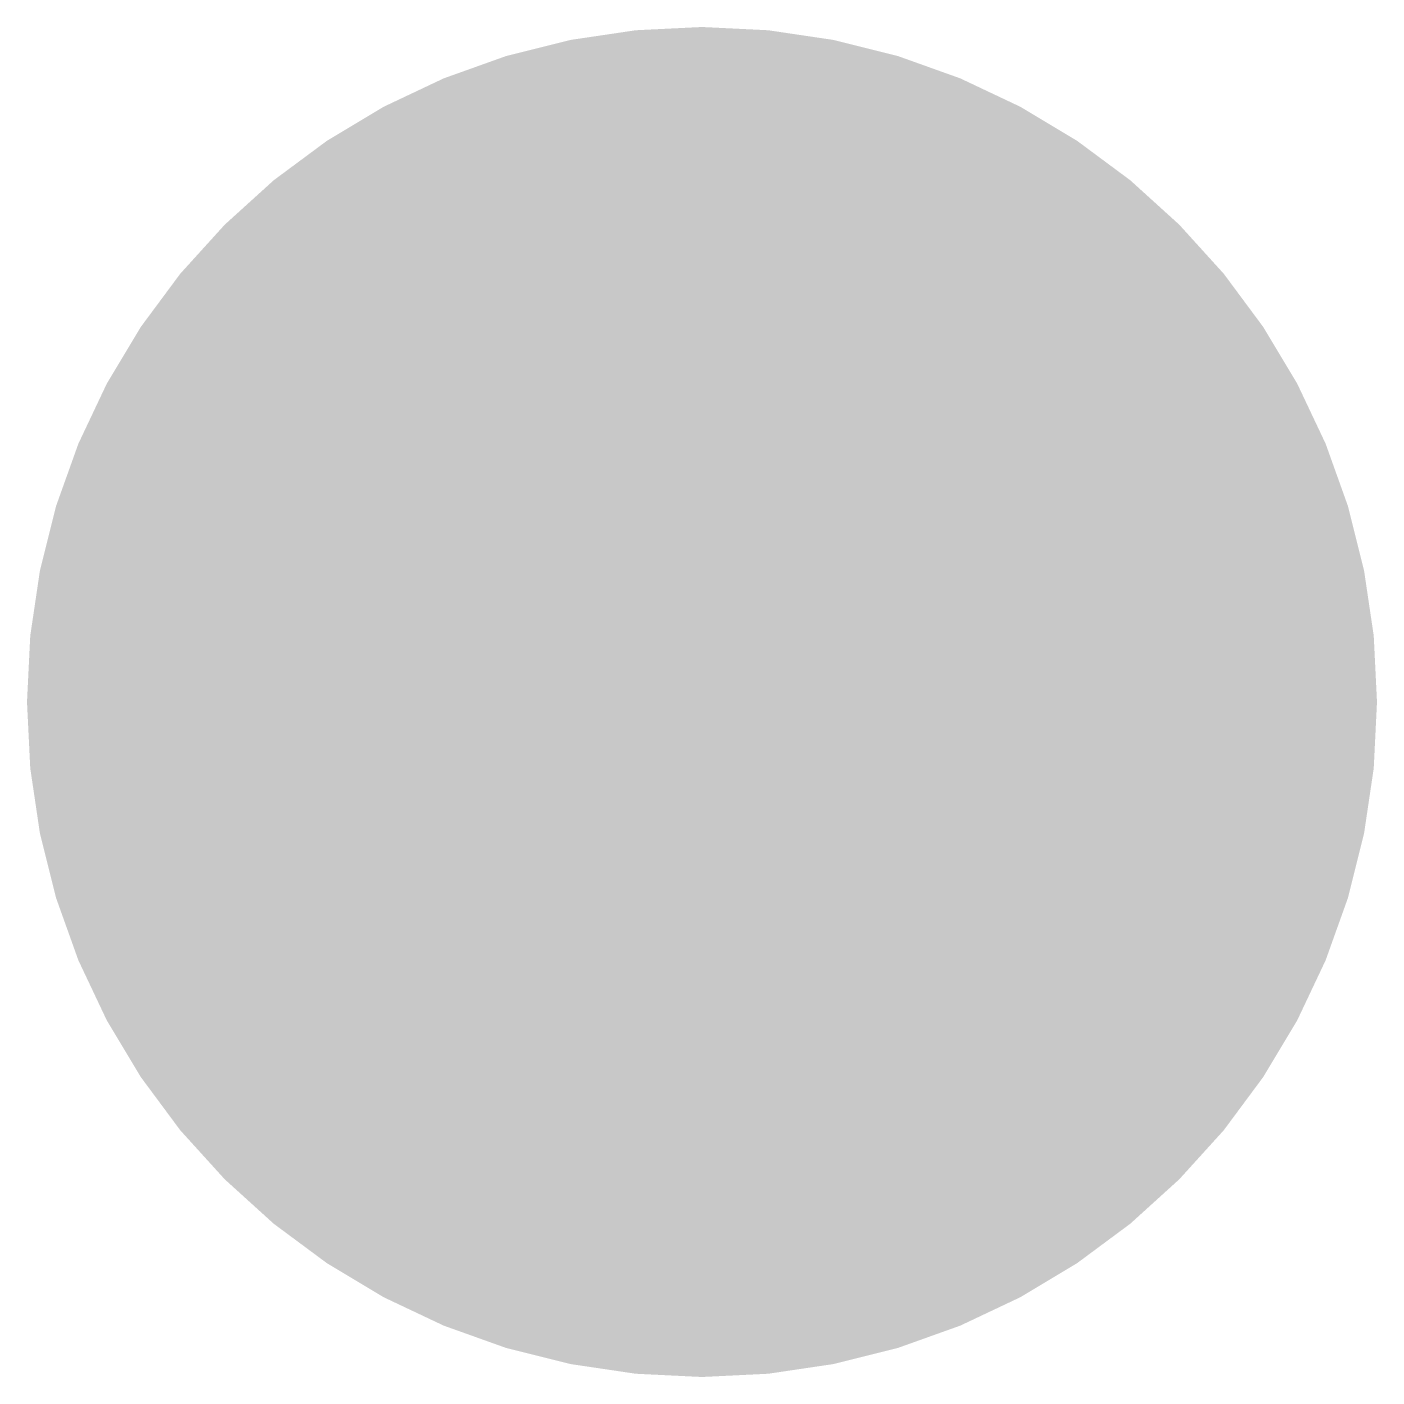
# Model space of a CAD drawing. Header units: inches. Extents: x -50 to 50, y -50 to 50.
import ezdxf

# ---------------------------------------------------------------- set-up
doc = ezdxf.new("R2010")
doc.units = ezdxf.units.IN
doc.header["$MEASUREMENT"] = 0

msp = doc.modelspace()

# ---------------------------------------------------------------- linework, layer by layer
at = {"const_width": 50}
msp.add_lwpolyline([(-25, 0, 1), (25, 0, 1)], format="xyb", close=True, dxfattribs=at)

doc.saveas('drawing.dxf')
